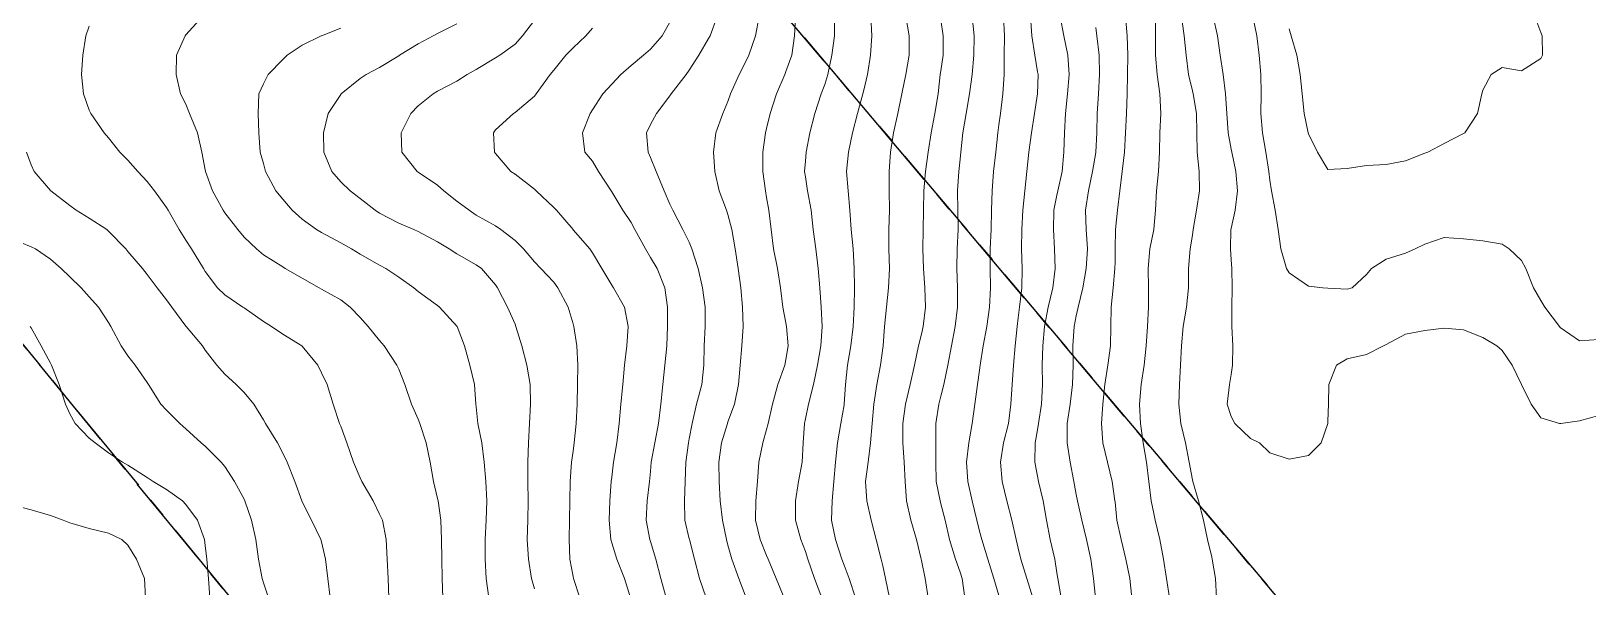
# Model space of a CAD drawing. Header units: centimetres. Extents: x 0 to 642158, y -847 to 649707.
# Drawn here: x 617207.25 to 617247.46, y 620325.53 to 620339.87 of the extents above; entities that cross this region are included whole.
import ezdxf

# ---------------------------------------------------------------- set-up
doc = ezdxf.new("R2010")
doc.units = ezdxf.units.CM
doc.header["$MEASUREMENT"] = 0
doc.linetypes.add('CENTERX2', pattern=[4, 2.5, -0.5, 0.5, -0.5])
doc.layers.add('SPW_parcellaire cadastral', color=7, linetype='CENTERX2', lineweight=25, true_color=0xff0542)
doc.layers.add('WAL_topographie 0.5', color=253, linetype='Continuous', lineweight=20)

msp = doc.modelspace()

# ---------------------------------------------------------------- linework, layer by layer
at = {"layer": 'SPW_parcellaire cadastral'}
for points in [[(617299.621, 620319.465), (617271.662, 620287.186), (617203.974, 620367.182), (617164.102, 620414.279), (617195.532, 620438.811), (617299.621, 620319.465)], [(617203.974, 620367.182), (617271.662, 620287.186), (617257.267, 620270.606), (617188.127, 620354.816), (617203.974, 620367.182)], [(617171.917, 620342.183), (617188.127, 620354.816), (617257.267, 620270.606), (617248.531, 620260.549), (617234.747, 620260.301), (617171.917, 620342.183)]]:
    msp.add_lwpolyline(points, dxfattribs=at)
at = {"layer": 'WAL_topographie 0.5'}
for points in [[(617211.675, 620340.25), (617211.25, 620339.78), (617211.227, 620339.75), (617211.009, 620339.25), (617210.994, 620338.75), (617211.109, 620338.25), (617211.25, 620337.985), (617211.341, 620337.75), (617211.544, 620337.25), (617211.66, 620336.75), (617211.75, 620336.293), (617211.757, 620336.25), (617211.937, 620335.75), (617212.21, 620335.25), (617212.25, 620335.186), (617212.587, 620334.75), (617212.75, 620334.554), (617213.068, 620334.25), (617213.25, 620334.1), (617213.75, 620333.787), (617213.814, 620333.75), (617214.25, 620333.496), (617214.691, 620333.25), (617214.75, 620333.217), (617215.25, 620332.941), (617215.488, 620332.75), (617215.75, 620332.484), (617215.956, 620332.25), (617216.25, 620331.885), (617216.37, 620331.75), (617216.701, 620331.25), (617216.75, 620331.147), (617216.9, 620330.75), (617217.074, 620330.25), (617217.25, 620329.856), (617217.29, 620329.75), (617217.452, 620329.25), (617217.558, 620328.75), (617217.642, 620328.25), (617217.75, 620327.81), (617217.763, 620327.75), (617217.837, 620327.25), (617217.855, 620326.75), (617217.857, 620326.25), (617217.864, 620325.75), (617217.885, 620325.25)], [(617218.25, 620340.059), (617217.75, 620339.811), (617217.636, 620339.75), (617217.25, 620339.541), (617216.768, 620339.25), (617216.75, 620339.238), (617216.25, 620338.936), (617215.905, 620338.75), (617215.75, 620338.647), (617215.262, 620338.25), (617215.25, 620338.235), (617214.919, 620337.75), (617214.802, 620337.25), (617214.812, 620336.75), (617215.014, 620336.25), (617215.25, 620335.987), (617215.495, 620335.75), (617215.75, 620335.55), (617216.136, 620335.25), (617216.25, 620335.178), (617216.75, 620334.918), (617217.133, 620334.75), (617217.25, 620334.7), (617217.75, 620334.432), (617218.051, 620334.25), (617218.25, 620334.126), (617218.75, 620333.842), (617218.882, 620333.75), (617219.25, 620333.326), (617219.3, 620333.25), (617219.557, 620332.75), (617219.75, 620332.307), (617219.775, 620332.25), (617219.929, 620331.75), (617220.056, 620331.25), (617220.138, 620330.75), (617220.15, 620330.25), (617220.126, 620329.75), (617220.102, 620329.25), (617220.084, 620328.75), (617220.085, 620328.25), (617220.092, 620327.75), (617220.078, 620327.25), (617220.068, 620326.75), (617220.094, 620326.25), (617220.175, 620325.75), (617220.25, 620325.483)], [(617220.25, 620340.156), (617219.943, 620339.75), (617219.75, 620339.539), (617219.36, 620339.25), (617219.25, 620339.179), (617218.75, 620338.884), (617218.516, 620338.75), (617218.25, 620338.578), (617217.75, 620338.32), (617217.634, 620338.25), (617217.25, 620337.946), (617217.058, 620337.75), (617216.81, 620337.25), (617216.827, 620336.75), (617217.224, 620336.25), (617217.25, 620336.232), (617217.75, 620335.897), (617217.914, 620335.75), (617218.25, 620335.484), (617218.563, 620335.25), (617218.75, 620335.125), (617219.25, 620334.846), (617219.383, 620334.75), (617219.75, 620334.473), (617219.965, 620334.25), (617220.25, 620333.922), (617220.417, 620333.75), (617220.75, 620333.393), (617220.86, 620333.25), (617221.126, 620332.75), (617221.25, 620332.316), (617221.268, 620332.25), (617221.344, 620331.75), (617221.369, 620331.25), (617221.366, 620330.75), (617221.356, 620330.25), (617221.331, 620329.75), (617221.28, 620329.25), (617221.25, 620329.033), (617221.212, 620328.75), (617221.174, 620328.25), (617221.166, 620327.75), (617221.158, 620327.25), (617221.146, 620326.75), (617221.165, 620326.25), (617221.25, 620325.797), (617221.261, 620325.75), (617221.423, 620325.25)], [(617223.75, 620340.105), (617223.548, 620339.75), (617223.25, 620339.403), (617223.066, 620339.25), (617222.75, 620338.983), (617222.48, 620338.75), (617222.25, 620338.506), (617222.018, 620338.25), (617221.75, 620337.84), (617221.695, 620337.75), (617221.495, 620337.25), (617221.557, 620336.75), (617221.75, 620336.512), (617221.907, 620336.25), (617222.234, 620335.75), (617222.25, 620335.729), (617222.539, 620335.25), (617222.75, 620334.936), (617222.847, 620334.75), (617223.117, 620334.25), (617223.25, 620334.031), (617223.421, 620333.75), (617223.622, 620333.25), (617223.688, 620332.75), (617223.692, 620332.25), (617223.669, 620331.75), (617223.621, 620331.25), (617223.566, 620330.75), (617223.515, 620330.25), (617223.457, 620329.75), (617223.362, 620329.25), (617223.27, 620328.75), (617223.25, 620328.507), (617223.226, 620328.25), (617223.165, 620327.75), (617223.137, 620327.25), (617223.235, 620326.75), (617223.25, 620326.7), (617223.387, 620326.25), (617223.514, 620325.75), (617223.654, 620325.25)], [(617224.976, 620340.25), (617224.788, 620339.75), (617224.75, 620339.683), (617224.501, 620339.25), (617224.25, 620338.863), (617224.167, 620338.75), (617223.783, 620338.25), (617223.75, 620338.204), (617223.402, 620337.75), (617223.25, 620337.465), (617223.143, 620337.25), (617223.191, 620336.75), (617223.25, 620336.608), (617223.394, 620336.25), (617223.607, 620335.75), (617223.75, 620335.41), (617223.829, 620335.25), (617224.089, 620334.75), (617224.25, 620334.423), (617224.316, 620334.25), (617224.481, 620333.75), (617224.592, 620333.25), (617224.666, 620332.75), (617224.664, 620332.25), (617224.634, 620331.75), (617224.628, 620331.25), (617224.572, 620330.75), (617224.442, 620330.25), (617224.324, 620329.75), (617224.25, 620329.35), (617224.232, 620329.25), (617224.161, 620328.75), (617224.147, 620328.25), (617224.129, 620327.75), (617224.135, 620327.25), (617224.25, 620326.771), (617224.255, 620326.75), (617224.388, 620326.25), (617224.514, 620325.75), (617224.69, 620325.25)], [(617226.053, 620340.25), (617225.961, 620339.75), (617225.794, 620339.25), (617225.75, 620339.154), (617225.538, 620338.75), (617225.32, 620338.25), (617225.25, 620338.055), (617225.118, 620337.75), (617224.934, 620337.25), (617224.881, 620336.75), (617224.91, 620336.25), (617225.025, 620335.75), (617225.217, 620335.25), (617225.25, 620335.143), (617225.355, 620334.75), (617225.437, 620334.25), (617225.515, 620333.75), (617225.581, 620333.25), (617225.628, 620332.75), (617225.642, 620332.25), (617225.608, 620331.75), (617225.569, 620331.25), (617225.527, 620330.75), (617225.418, 620330.25), (617225.25, 620329.787), (617225.237, 620329.75), (617225.087, 620329.25), (617225.019, 620328.75), (617225.024, 620328.25), (617225.053, 620327.75), (617225.111, 620327.25), (617225.211, 620326.75), (617225.25, 620326.611), (617225.349, 620326.25), (617225.53, 620325.75), (617225.723, 620325.25)], [(617226.998, 620340.25), (617226.967, 620339.75), (617226.898, 620339.25), (617226.75, 620338.831), (617226.719, 620338.75), (617226.503, 620338.25), (617226.344, 620337.75), (617226.25, 620337.359), (617226.223, 620337.25), (617226.154, 620336.75), (617226.155, 620336.25), (617226.218, 620335.75), (617226.25, 620335.578), (617226.31, 620335.25), (617226.368, 620334.75), (617226.427, 620334.25), (617226.529, 620333.75), (617226.608, 620333.25), (617226.672, 620332.75), (617226.75, 620332.343), (617226.766, 620332.25), (617226.806, 620331.75), (617226.75, 620331.397), (617226.721, 620331.25), (617226.541, 620330.75), (617226.399, 620330.25), (617226.288, 620329.75), (617226.25, 620329.59), (617226.154, 620329.25), (617226.051, 620328.75), (617226.013, 620328.25), (617225.969, 620327.75), (617225.963, 620327.25), (617226.084, 620326.75), (617226.25, 620326.339), (617226.292, 620326.25), (617226.495, 620325.75), (617226.7, 620325.25)], [(617228, 620340.25), (617227.999, 620339.75), (617227.938, 620339.25), (617227.829, 620338.75), (617227.75, 620338.498), (617227.661, 620338.25), (617227.492, 620337.75), (617227.368, 620337.25), (617227.269, 620336.75), (617227.25, 620336.518), (617227.229, 620336.25), (617227.25, 620336.116), (617227.306, 620335.75), (617227.404, 620335.25), (617227.456, 620334.75), (617227.519, 620334.25), (617227.582, 620333.75), (617227.62, 620333.25), (617227.662, 620332.75), (617227.687, 620332.25), (617227.651, 620331.75), (617227.566, 620331.25), (617227.457, 620330.75), (617227.331, 620330.25), (617227.25, 620329.869), (617227.226, 620329.75), (617227.196, 620329.25), (617227.165, 620328.75), (617227.076, 620328.25), (617226.993, 620327.75), (617226.993, 620327.25), (617227.133, 620326.75), (617227.25, 620326.445), (617227.316, 620326.25), (617227.488, 620325.75), (617227.674, 620325.25)], [(617228.945, 620340.25), (617228.965, 620339.75), (617228.937, 620339.25), (617228.852, 620338.75), (617228.75, 620338.315), (617228.735, 620338.25), (617228.593, 620337.75), (617228.468, 620337.25), (617228.368, 620336.75), (617228.316, 620336.25), (617228.354, 620335.75), (617228.403, 620335.25), (617228.436, 620334.75), (617228.481, 620334.25), (617228.514, 620333.75), (617228.517, 620333.25), (617228.509, 620332.75), (617228.483, 620332.25), (617228.422, 620331.75), (617228.341, 620331.25), (617228.291, 620330.75), (617228.254, 620330.25), (617228.25, 620330.225), (617228.163, 620329.75), (617228.079, 620329.25), (617228.025, 620328.75), (617227.986, 620328.25), (617227.939, 620327.75), (617227.924, 620327.25), (617228.027, 620326.75), (617228.193, 620326.25), (617228.25, 620326.093), (617228.378, 620325.75), (617228.545, 620325.25)], [(617229.846, 620340.25), (617229.931, 620339.75), (617229.934, 620339.25), (617229.843, 620338.75), (617229.75, 620338.294), (617229.74, 620338.25), (617229.639, 620337.75), (617229.525, 620337.25), (617229.446, 620336.75), (617229.417, 620336.25), (617229.419, 620335.75), (617229.421, 620335.25), (617229.405, 620334.75), (617229.409, 620334.25), (617229.422, 620333.75), (617229.399, 620333.25), (617229.345, 620332.75), (617229.295, 620332.25), (617229.258, 620331.75), (617229.25, 620331.692), (617229.192, 620331.25), (617229.093, 620330.75), (617229.021, 620330.25), (617228.974, 620329.75), (617228.936, 620329.25), (617228.871, 620328.75), (617228.803, 620328.25), (617228.838, 620327.75), (617228.95, 620327.25), (617229.079, 620326.75), (617229.21, 620326.25), (617229.25, 620326.073), (617229.319, 620325.75), (617229.426, 620325.25)], [(617230.75, 620340.161), (617230.814, 620339.75), (617230.807, 620339.25), (617230.75, 620338.844), (617230.736, 620338.75), (617230.677, 620338.25), (617230.598, 620337.75), (617230.502, 620337.25), (617230.426, 620336.75), (617230.354, 620336.25), (617230.311, 620335.75), (617230.302, 620335.25), (617230.293, 620334.75), (617230.286, 620334.25), (617230.301, 620333.75), (617230.336, 620333.25), (617230.355, 620332.75), (617230.297, 620332.25), (617230.25, 620332.051), (617230.174, 620331.75), (617230.07, 620331.25), (617229.957, 620330.75), (617229.834, 620330.25), (617229.769, 620329.75), (617229.768, 620329.25), (617229.807, 620328.75), (617229.828, 620328.25), (617229.861, 620327.75), (617229.974, 620327.25), (617230.118, 620326.75), (617230.242, 620326.25), (617230.25, 620326.208), (617230.345, 620325.75), (617230.421, 620325.25)], [(617231.558, 620340.25), (617231.607, 620339.75), (617231.599, 620339.25), (617231.557, 620338.75), (617231.494, 620338.25), (617231.403, 620337.75), (617231.322, 620337.25), (617231.269, 620336.75), (617231.25, 620336.565), (617231.218, 620336.25), (617231.184, 620335.75), (617231.192, 620335.25), (617231.199, 620334.75), (617231.172, 620334.25), (617231.159, 620333.75), (617231.177, 620333.25), (617231.179, 620332.75), (617231.124, 620332.25), (617231.022, 620331.75), (617230.927, 620331.25), (617230.826, 620330.75), (617230.75, 620330.456), (617230.696, 620330.25), (617230.622, 620329.75), (617230.621, 620329.25), (617230.617, 620328.75), (617230.632, 620328.25), (617230.73, 620327.75), (617230.75, 620327.677), (617230.864, 620327.25), (617230.972, 620326.75), (617231.127, 620326.25), (617231.25, 620325.909), (617231.303, 620325.75), (617231.374, 620325.25)], [(617232.37, 620340.25), (617232.394, 620339.75), (617232.39, 620339.25), (617232.383, 620338.75), (617232.354, 620338.25), (617232.288, 620337.75), (617232.25, 620337.455), (617232.224, 620337.25), (617232.167, 620336.75), (617232.112, 620336.25), (617232.075, 620335.75), (617232.058, 620335.25), (617232.046, 620334.75), (617232.023, 620334.25), (617232.024, 620333.75), (617232.037, 620333.25), (617232.008, 620332.75), (617231.936, 620332.25), (617231.845, 620331.75), (617231.769, 620331.25), (617231.75, 620331.119), (617231.697, 620330.75), (617231.626, 620330.25), (617231.559, 620329.75), (617231.474, 620329.25), (617231.414, 620328.75), (617231.444, 620328.25), (617231.561, 620327.75), (617231.68, 620327.25), (617231.75, 620326.967), (617231.808, 620326.75), (617231.963, 620326.25), (617232.117, 620325.75), (617232.25, 620325.307)], [(617233.065, 620340.25), (617233.099, 620339.75), (617233.176, 620339.25), (617233.25, 620338.823), (617233.263, 620338.75), (617233.25, 620338.25), (617233.25, 620338.25), (617233.17, 620337.75), (617233.089, 620337.25), (617233.025, 620336.75), (617232.973, 620336.25), (617232.916, 620335.75), (617232.87, 620335.25), (617232.846, 620334.75), (617232.831, 620334.25), (617232.848, 620333.75), (617232.839, 620333.25), (617232.781, 620332.75), (617232.75, 620332.476), (617232.724, 620332.25), (617232.668, 620331.75), (617232.625, 620331.25), (617232.589, 620330.75), (617232.557, 620330.25), (617232.494, 620329.75), (617232.369, 620329.25), (617232.287, 620328.75), (617232.336, 620328.25), (617232.457, 620327.75), (617232.584, 620327.25), (617232.697, 620326.75), (617232.75, 620326.534), (617232.819, 620326.25), (617232.975, 620325.75), (617233.127, 620325.25)], [(617233.833, 620340.25), (617233.929, 620339.75), (617234.032, 620339.25), (617234.068, 620338.75), (617234.025, 620338.25), (617233.972, 620337.75), (617233.941, 620337.25), (617233.925, 620336.75), (617233.885, 620336.25), (617233.773, 620335.75), (617233.75, 620335.64), (617233.668, 620335.25), (617233.659, 620334.75), (617233.689, 620334.25), (617233.7, 620333.75), (617233.643, 620333.25), (617233.523, 620332.75), (617233.427, 620332.25), (617233.383, 620331.75), (617233.371, 620331.25), (617233.375, 620330.75), (617233.352, 620330.25), (617233.276, 620329.75), (617233.25, 620329.585), (617233.189, 620329.25), (617233.179, 620328.75), (617233.25, 620328.386), (617233.277, 620328.25), (617233.396, 620327.75), (617233.481, 620327.25), (617233.577, 620326.75), (617233.693, 620326.25), (617233.75, 620325.892), (617233.773, 620325.75), (617233.856, 620325.25)], [(617235.52, 620340.25), (617235.567, 620339.75), (617235.582, 620339.25), (617235.571, 620338.75), (617235.564, 620338.25), (617235.544, 620337.75), (617235.523, 620337.25), (617235.497, 620336.75), (617235.435, 620336.25), (617235.37, 620335.75), (617235.313, 620335.25), (617235.259, 620334.75), (617235.252, 620334.25), (617235.25, 620333.917), (617235.249, 620333.75), (617235.199, 620333.25), (617235.146, 620332.75), (617235.14, 620332.25), (617235.129, 620331.75), (617235.062, 620331.25), (617234.989, 620330.75), (617234.934, 620330.25), (617234.899, 620329.75), (617234.936, 620329.25), (617235.053, 620328.75), (617235.18, 620328.25), (617235.248, 620327.75), (617235.25, 620327.725), (617235.294, 620327.25), (617235.405, 620326.75), (617235.531, 620326.25), (617235.634, 620325.75), (617235.686, 620325.25)], [(617236.294, 620340.25), (617236.298, 620339.75), (617236.293, 620339.25), (617236.337, 620338.75), (617236.408, 620338.25), (617236.429, 620337.75), (617236.405, 620337.25), (617236.396, 620336.75), (617236.372, 620336.25), (617236.325, 620335.75), (617236.299, 620335.25), (617236.25, 620334.763), (617236.249, 620334.75), (617236.148, 620334.25), (617236.105, 620333.75), (617236.116, 620333.25), (617236.115, 620332.75), (617236.088, 620332.25), (617236.056, 620331.75), (617236.003, 620331.25), (617235.929, 620330.75), (617235.884, 620330.25), (617235.906, 620329.75), (617235.978, 620329.25), (617236.06, 620328.75), (617236.122, 620328.25), (617236.186, 620327.75), (617236.25, 620327.423), (617236.289, 620327.25), (617236.406, 620326.75), (617236.5, 620326.25), (617236.582, 620325.75), (617236.661, 620325.25)], [(617236.968, 620340.25), (617237.034, 620339.75), (617237.085, 620339.25), (617237.15, 620338.75), (617237.25, 620338.335), (617237.271, 620338.25), (617237.357, 620337.75), (617237.361, 620337.25), (617237.375, 620336.75), (617237.427, 620336.25), (617237.431, 620335.75), (617237.355, 620335.25), (617237.271, 620334.75), (617237.25, 620334.605), (617237.195, 620334.25), (617237.152, 620333.75), (617237.148, 620333.25), (617237.097, 620332.75), (617237.007, 620332.25), (617236.963, 620331.75), (617236.945, 620331.25), (617236.913, 620330.75), (617236.898, 620330.25), (617236.95, 620329.75), (617237.072, 620329.25), (617237.168, 620328.75), (617237.25, 620328.294), (617237.26, 620328.25), (617237.405, 620327.75), (617237.533, 620327.25), (617237.636, 620326.75), (617237.75, 620326.296), (617237.763, 620326.25), (617237.849, 620325.75), (617237.872, 620325.25)], [(617237.781, 620340.25), (617237.896, 620339.75), (617237.97, 620339.25), (617238.042, 620338.75), (617238.107, 620338.25), (617238.139, 620337.75), (617238.176, 620337.25), (617238.25, 620336.828), (617238.265, 620336.75), (617238.37, 620336.25), (617238.412, 620335.75), (617238.35, 620335.25), (617238.25, 620334.78), (617238.244, 620334.75), (617238.232, 620334.25), (617238.25, 620333.967), (617238.265, 620333.75), (617238.273, 620333.25), (617238.264, 620332.75), (617238.271, 620332.25), (617238.293, 620331.75), (617238.286, 620331.25), (617238.25, 620331.012), (617238.211, 620330.75), (617238.146, 620330.25), (617238.25, 620329.924), (617238.341, 620329.75), (617238.75, 620329.362), (617238.986, 620329.25), (617239.25, 620328.989), (617239.75, 620328.824), (617240.25, 620328.924), (617240.576, 620329.25), (617240.748, 620329.75), (617240.75, 620329.806), (617240.767, 620330.25), (617240.77, 620330.75), (617240.968, 620331.25), (617241.25, 620331.419), (617241.75, 620331.524), (617242.182, 620331.75), (617242.25, 620331.783), (617242.75, 620332.056), (617243.25, 620332.147), (617243.75, 620332.206), (617244.25, 620332.167), (617244.75, 620331.963), (617245.112, 620331.75), (617245.25, 620331.634), (617245.509, 620331.25), (617245.75, 620330.755), (617245.752, 620330.75), (617246, 620330.25), (617246.25, 620329.894), (617246.735, 620329.75), (617246.75, 620329.746), (617246.769, 620329.75), (617247.25, 620329.818), (617247.75, 620329.951)], [(617238.814, 620340.25), (617238.91, 620339.75), (617238.972, 620339.25), (617239.016, 620338.75), (617239.025, 620338.25), (617239.015, 620337.75), (617239.059, 620337.25), (617239.149, 620336.75), (617239.222, 620336.25), (617239.25, 620336.025), (617239.296, 620335.75), (617239.388, 620335.25), (617239.466, 620334.75), (617239.53, 620334.25), (617239.678, 620333.75), (617239.75, 620333.636), (617240.25, 620333.287), (617240.618, 620333.25), (617240.75, 620333.239), (617241.25, 620333.212), (617241.373, 620333.25), (617241.75, 620333.588), (617241.871, 620333.75), (617242.25, 620333.985), (617242.75, 620334.139), (617243.004, 620334.25), (617243.25, 620334.377), (617243.75, 620334.547), (617244.25, 620334.514), (617244.75, 620334.457), (617245.25, 620334.373), (617245.431, 620334.25), (617245.75, 620333.955), (617245.865, 620333.75), (617246.063, 620333.25), (617246.25, 620332.917), (617246.35, 620332.75), (617246.729, 620332.25), (617246.75, 620332.221), (617247.25, 620331.879), (617247.75, 620331.913)], [(617243.25, 620336.726), (617243.327, 620336.75), (617243.75, 620336.973), (617244.25, 620337.229), (617244.288, 620337.25), (617244.615, 620337.75), (617244.728, 620338.25), (617244.75, 620338.35), (617244.963, 620338.75), (617245.25, 620338.929), (617245.75, 620338.843), (617246.25, 620339.167), (617246.292, 620339.25), (617246.282, 620339.75), (617246.25, 620339.833), (617246.093, 620340.25)], [(617208.75, 620340.004), (617208.664, 620339.75), (617208.582, 620339.25), (617208.552, 620338.75), (617208.6, 620338.25), (617208.75, 620337.833), (617208.788, 620337.75), (617209.139, 620337.25), (617209.25, 620337.122), (617209.545, 620336.75), (617209.75, 620336.54), (617210.005, 620336.25), (617210.25, 620335.991), (617210.441, 620335.75), (617210.75, 620335.322), (617210.791, 620335.25), (617211.078, 620334.75), (617211.25, 620334.481), (617211.393, 620334.25), (617211.701, 620333.75), (617211.75, 620333.67), (617212.066, 620333.25), (617212.25, 620333.069), (617212.719, 620332.75), (617212.75, 620332.728), (617213.25, 620332.382), (617213.459, 620332.25), (617213.75, 620332.051), (617214.242, 620331.75), (617214.25, 620331.744), (617214.654, 620331.25), (617214.75, 620331.057), (617214.898, 620330.75), (617215.053, 620330.25), (617215.22, 620329.75), (617215.25, 620329.677), (617215.408, 620329.25), (617215.579, 620328.75), (617215.75, 620328.348), (617215.797, 620328.25), (617216.084, 620327.75), (617216.25, 620327.41), (617216.325, 620327.25), (617216.424, 620326.75), (617216.443, 620326.25), (617216.471, 620325.75), (617216.492, 620325.25)], [(617215.25, 620339.952), (617214.75, 620339.752), (617214.745, 620339.75), (617214.25, 620339.51), (617213.868, 620339.25), (617213.75, 620339.141), (617213.369, 620338.75), (617213.25, 620338.513), (617213.131, 620338.25), (617213.112, 620337.75), (617213.129, 620337.25), (617213.167, 620336.75), (617213.25, 620336.453), (617213.305, 620336.25), (617213.569, 620335.75), (617213.75, 620335.539), (617213.997, 620335.25), (617214.25, 620335.02), (617214.625, 620334.75), (617214.75, 620334.675), (617215.25, 620334.407), (617215.525, 620334.25), (617215.75, 620334.12), (617216.25, 620333.835), (617216.412, 620333.75), (617216.75, 620333.52), (617217.134, 620333.25), (617217.25, 620333.153), (617217.75, 620332.793), (617217.799, 620332.75), (617218.25, 620332.259), (617218.256, 620332.25), (617218.446, 620331.75), (617218.583, 620331.25), (617218.702, 620330.75), (617218.741, 620330.25), (617218.75, 620330.179), (617218.793, 620329.75), (617218.89, 620329.25), (617218.956, 620328.75), (617218.999, 620328.25), (617219.024, 620327.75), (617219.004, 620327.25), (617218.979, 620326.75), (617218.979, 620326.25), (617219.009, 620325.75), (617219.074, 620325.25)], [(617221.75, 620339.944), (617221.581, 620339.75), (617221.25, 620339.437), (617221.066, 620339.25), (617220.75, 620338.867), (617220.659, 620338.75), (617220.295, 620338.25), (617220.25, 620338.19), (617219.75, 620337.772), (617219.71, 620337.75), (617219.25, 620337.323), (617219.198, 620337.25), (617219.219, 620336.75), (617219.25, 620336.715), (617219.644, 620336.25), (617219.75, 620336.18), (617220.25, 620335.792), (617220.3, 620335.75), (617220.75, 620335.324), (617220.823, 620335.25), (617221.248, 620334.75), (617221.25, 620334.747), (617221.679, 620334.25), (617221.75, 620334.149), (617221.993, 620333.75), (617222.25, 620333.316), (617222.291, 620333.25), (617222.574, 620332.75), (617222.677, 620332.25), (617222.636, 620331.75), (617222.581, 620331.25), (617222.536, 620330.75), (617222.487, 620330.25), (617222.443, 620329.75), (617222.377, 620329.25), (617222.292, 620328.75), (617222.25, 620328.364), (617222.237, 620328.25), (617222.201, 620327.75), (617222.179, 620327.25), (617222.225, 620326.75), (617222.25, 620326.667), (617222.38, 620326.25), (617222.574, 620325.75), (617222.733, 620325.25)], [(617234.75, 620339.965), (617234.784, 620339.75), (617234.841, 620339.25), (617234.847, 620338.75), (617234.819, 620338.25), (617234.789, 620337.75), (617234.778, 620337.25), (617234.751, 620336.75), (617234.75, 620336.744), (617234.67, 620336.25), (617234.563, 620335.75), (617234.484, 620335.25), (617234.507, 620334.75), (617234.538, 620334.25), (617234.504, 620333.75), (617234.418, 620333.25), (617234.297, 620332.75), (617234.25, 620332.522), (617234.193, 620332.25), (617234.162, 620331.75), (617234.167, 620331.25), (617234.153, 620330.75), (617234.092, 620330.25), (617234.015, 620329.75), (617234.015, 620329.25), (617234.095, 620328.75), (617234.185, 620328.25), (617234.25, 620327.915), (617234.284, 620327.75), (617234.394, 620327.25), (617234.515, 620326.75), (617234.627, 620326.25), (617234.695, 620325.75), (617234.749, 620325.25)], [(617239.75, 620339.928), (617239.799, 620339.75), (617239.945, 620339.25), (617240.033, 620338.75), (617240.08, 620338.25), (617240.137, 620337.75), (617240.243, 620337.25), (617240.25, 620337.225), (617240.476, 620336.75), (617240.75, 620336.303), (617241.25, 620336.323), (617241.75, 620336.406), (617242.25, 620336.426), (617242.75, 620336.528), (617243.25, 620336.726)], [(617207.133, 620336.75), (617207.25, 620336.42), (617207.329, 620336.25), (617207.75, 620335.762), (617207.762, 620335.75), (617208.25, 620335.369), (617208.417, 620335.25), (617208.75, 620335.044), (617209.202, 620334.75), (617209.25, 620334.714), (617209.695, 620334.25), (617209.75, 620334.189), (617210.124, 620333.75), (617210.25, 620333.594), (617210.508, 620333.25), (617210.75, 620332.934), (617210.886, 620332.75), (617211.25, 620332.26), (617211.259, 620332.25), (617211.675, 620331.75), (617211.75, 620331.64), (617212.044, 620331.25), (617212.25, 620331.02), (617212.546, 620330.75), (617212.75, 620330.551), (617213.006, 620330.25), (617213.25, 620329.844), (617213.304, 620329.75), (617213.612, 620329.25), (617213.75, 620328.98), (617213.86, 620328.75), (617214.058, 620328.25), (617214.239, 620327.75), (617214.25, 620327.722), (617214.491, 620327.25), (617214.733, 620326.75), (617214.75, 620326.694), (617214.858, 620326.25), (617214.915, 620325.75), (617214.977, 620325.25)], [(617206.75, 620334.51), (617207.25, 620334.309), (617207.36, 620334.25), (617207.75, 620333.986), (617208.03, 620333.75), (617208.25, 620333.533), (617208.542, 620333.25), (617208.75, 620333.017), (617208.991, 620332.75), (617209.25, 620332.355), (617209.307, 620332.25), (617209.574, 620331.75), (617209.75, 620331.49), (617209.935, 620331.25), (617210.25, 620330.803), (617210.282, 620330.75), (617210.603, 620330.25), (617210.75, 620330.09), (617211.092, 620329.75), (617211.25, 620329.612), (617211.642, 620329.25), (617211.75, 620329.165), (617212.155, 620328.75), (617212.25, 620328.638), (617212.506, 620328.25), (617212.75, 620327.793), (617212.77, 620327.75), (617212.944, 620327.25), (617213.054, 620326.75), (617213.121, 620326.25), (617213.215, 620325.75), (617213.25, 620325.635), (617213.383, 620325.25)], [(617207.228, 620332.25), (617207.25, 620332.216), (617207.505, 620331.75), (617207.75, 620331.308), (617207.778, 620331.25), (617207.977, 620330.75), (617208.138, 620330.25), (617208.25, 620329.997), (617208.391, 620329.75), (617208.75, 620329.365), (617208.905, 620329.25), (617209.25, 620328.992), (617209.611, 620328.75), (617209.75, 620328.67), (617210.25, 620328.356), (617210.406, 620328.25), (617210.75, 620328.046), (617211.158, 620327.75), (617211.25, 620327.659), (617211.551, 620327.25), (617211.73, 620326.75), (617211.75, 620326.598), (617211.79, 620326.25), (617211.831, 620325.75), (617211.863, 620325.25)], [(617206.75, 620327.644), (617207.25, 620327.518), (617207.75, 620327.377), (617208.078, 620327.25), (617208.25, 620327.186), (617208.75, 620327.04), (617209.25, 620326.92), (617209.596, 620326.75), (617209.75, 620326.606), (617209.97, 620326.25), (617210.177, 620325.75), (617210.201, 620325.25)]]:
    msp.add_lwpolyline(points, dxfattribs=at)

doc.saveas('drawing.dxf')
